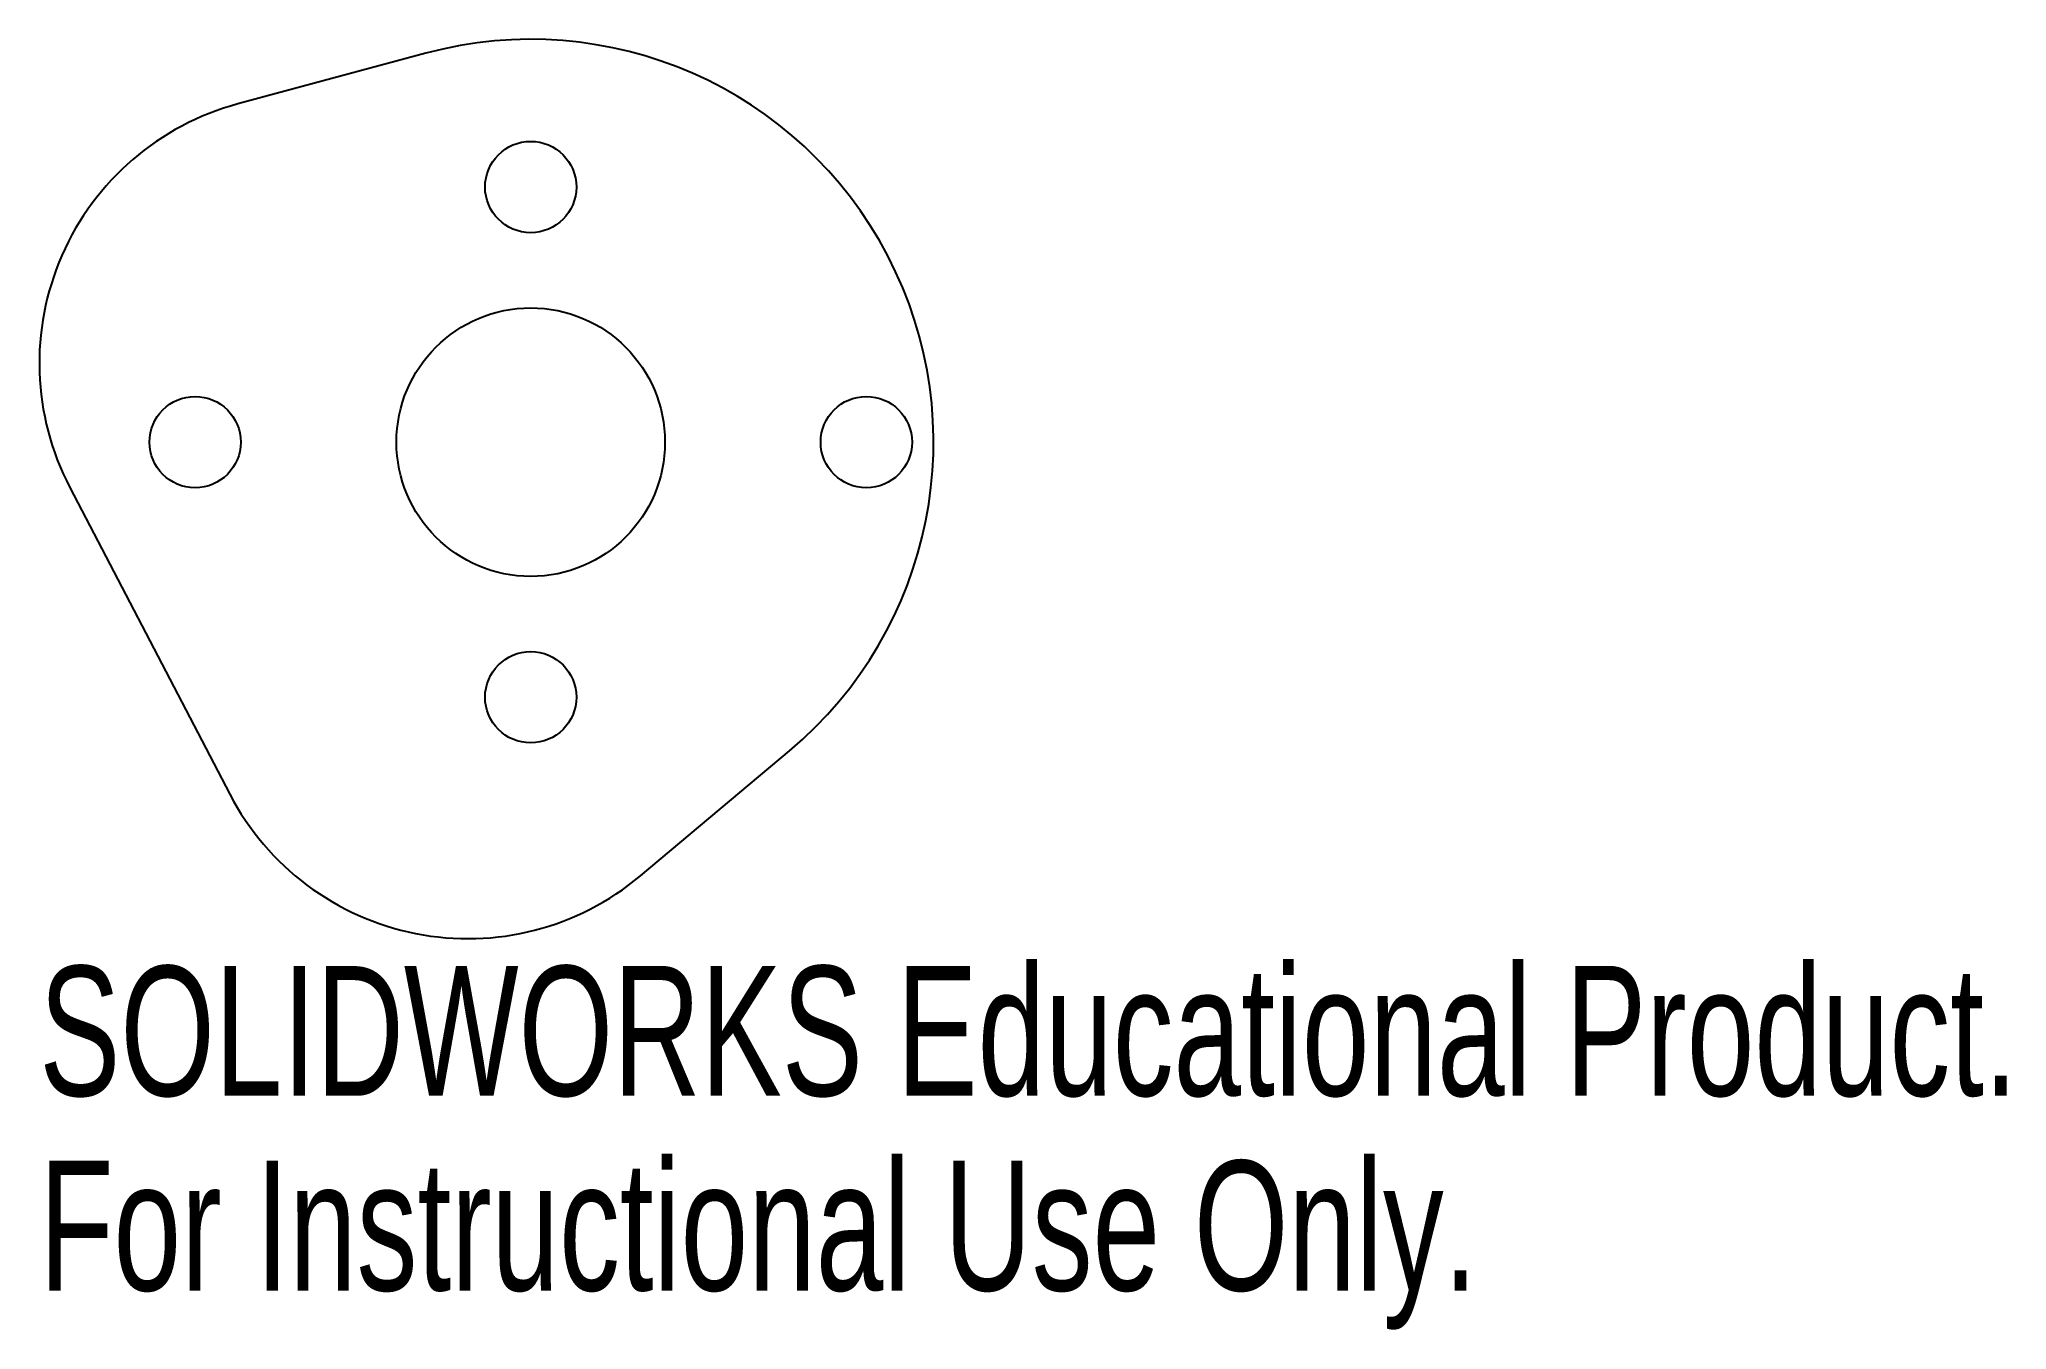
# Model space of a CAD drawing. Header units: millimetres. Extents: x 79.5 to 152.7, y -23.6 to 24.5.
import ezdxf

# ---------------------------------------------------------------- set-up
doc = ezdxf.new("R2010")
doc.units = ezdxf.units.MM
doc.styles.add('SLDTEXTSTYLE0', font='TXT', dxfattribs={"width": 0.7})

msp = doc.modelspace()

# ---------------------------------------------------------------- linework, layer by layer
at = {"color": 7, "linetype": 'Continuous', "lineweight": 25}
for p, q in [((93.869, 23.982), (86.87, 22.095)), ((80.608, 7.815), (86.57, -3.614)), ((101.864, -6.65), (107.417, -1.991))]:
    msp.add_line(p, q, dxfattribs=at)
for centre, radius in [((97.775, 19), 1.7), ((97.775, 9.5), 5), ((85.275, 9.5), 1.7), ((110.275, 9.5), 1.7), ((97.775, 0), 1.7)]:
    msp.add_circle(centre, radius, dxfattribs=at)
for centre, radius, start, end in [((97.775, 9.5), 15, 310, 105.09538), ((89.474, 12.44), 10, 105.09538, 207.54769), ((95.436, 1.01), 10, 207.54769, 310)]:
    msp.add_arc(centre, radius, start, end, dxfattribs=at)

# ---------------------------------------------------------------- texts
at = {"color": 7, "linetype": 'Continuous', "char_height": 4.83362, "attachment_point": 1, "style": 'SLDTEXTSTYLE0'}
for s, insert in [('SOLIDWORKS Educational Product.', (79.474, -10.009)), ('For Instructional Use Only.', (79.474, -17.26))]:
    msp.add_mtext(s, dxfattribs=dict(at, insert=insert))

doc.saveas('drawing.dxf')
